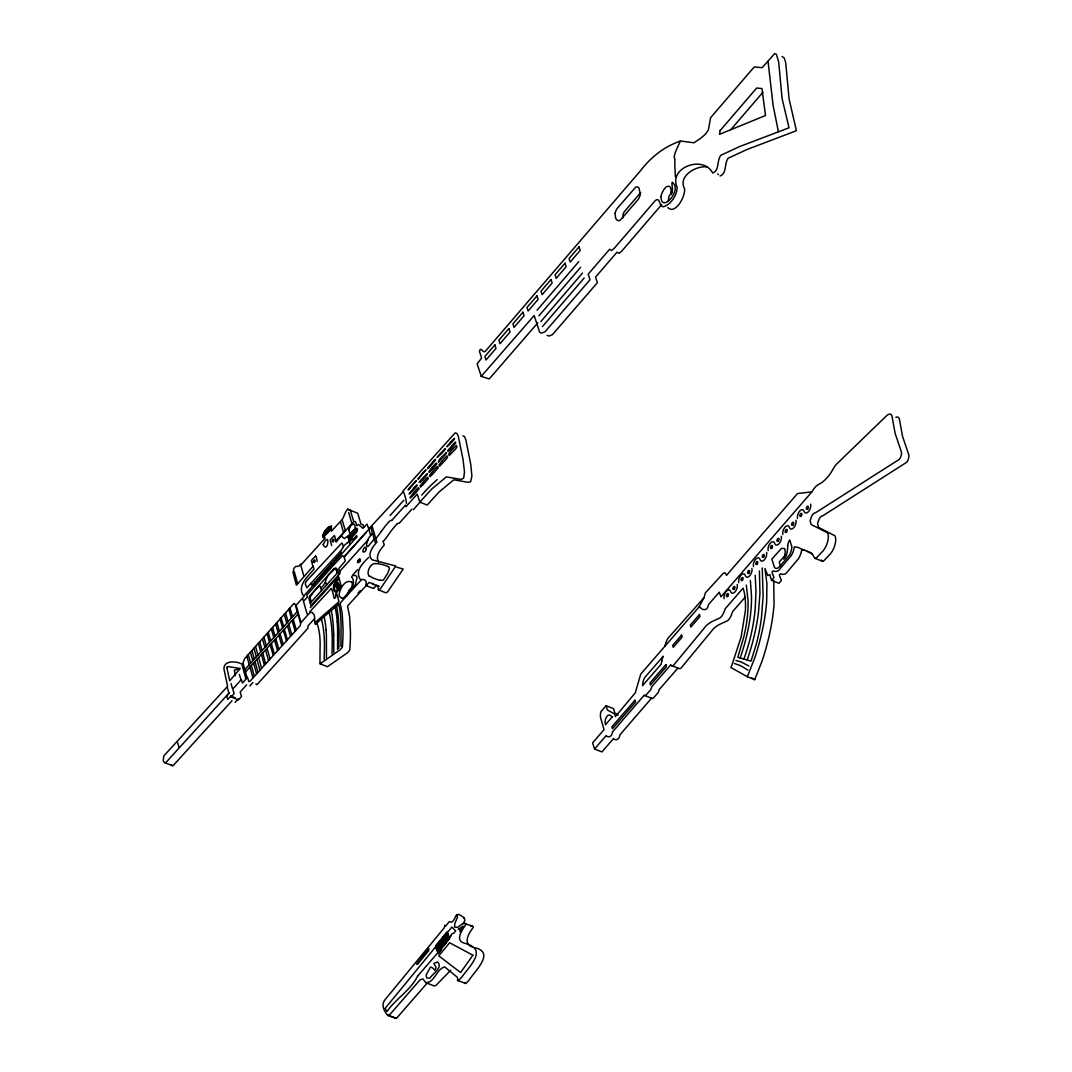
<?xml version="1.0" encoding="UTF-8"?>
<svg xmlns="http://www.w3.org/2000/svg" width="1072" height="1072" viewBox="0 0 1072 1072"><rect width="100%" height="100%" fill="white"/><g stroke="black" fill="none" stroke-linecap="round" stroke-linejoin="round"><path stroke-width="1.5" d="M337.6 649.498L337.6 630.055A169.041 90.705 -68.4 0 0 337.506 626.638L337.251 621.974M333.821 652.567L333.714 634.731M326.451 657.913L326.411 636.326A145.859 78.269 -68.4 0 0 326.277 633.056L326.062 629.84M340.963 646.47L341.07 625.619A157.383 84.447 -68.4 0 0 340.976 622.229L340.762 618.236A86.001 46.15 -68.4 0 0 338.698 604.072M331.998 653.88L332.24 643.026A149.142 80.025 -68.4 0 0 332.213 637.317L331.985 631.756A122.677 65.834 -68.4 0 0 329.171 612.3M338.739 648.372L339.02 637.438A167.299 89.767 -68.4 0 0 339.033 630.282L338.564 620.715A136.693 73.352 -68.4 0 0 336.541 605.961M668.312 201.054L668.995 196.136L671.755 192.92M324.133 659.494L324.454 648.855A136.787 73.405 -68.4 0 0 324.481 644.567L324.387 640.6A111.957 60.086 -68.4 0 0 321.426 618.986M366.249 549.132L365.539 550.914A3.966 2.131 -68.4 0 1 363.596 552.053L363.18 551.919A1.434 0.777 -68.4 0 1 362.966 551.37L362.952 551.129A3.149 1.688 -68.4 0 1 364.507 547.564A1.407 0.75 -68.4 0 1 364.869 547.323L365.311 547.35A3.658 1.97 -68.4 0 1 366.235 548.998M338.122 585.781L337.224 586.719A3.055 1.648 -68.4 0 1 336.715 585.567L337.734 584.441A3.283 1.755 -68.4 0 1 338.122 585.66L338.122 585.66M336.407 585.178L336.407 585.848A4.409 2.372 -68.4 0 0 336.581 586.518A7.276 3.913 -68.4 0 0 336.849 587.108L336.983 587.362A1.38 0.737 -68.4 0 0 337.854 587.215A3.069 1.648 -68.4 0 0 338.35 586.706L338.551 585.794A4.891 2.626 -68.4 0 0 338.296 584.24L338.055 583.784A1.501 0.804 -68.4 0 0 337.157 583.744A1.501 0.804 -68.4 0 0 336.38 585.084M323.824 533.521L324.669 535.719M680.934 141.062L693.865 142.777L700.324 138.543A114.382 61.385 -68.4 0 0 705.416 134.214L708.351 129.993L710.589 117.732L754.206 66.96L762.192 67.67L774.681 53.6L776.369 54.257L778.661 61.868L782.091 98.53L789.019 127.782L739.439 146.636L720.826 155.279A3.323 1.782 -68.4 0 0 720.022 156.512C717.074 161.617 719.165 170.716 712.706 173.074C703.125 154.462 668.164 167.822 677.169 187.278C676.995 195.292 671.018 204.31 663.555 206.762C658.865 206.95 660.245 196.444 655.327 200.518L614.618 247.913L611.563 250.486L609.593 249.294L588.18 274.191L590.015 279.779L544.978 331.811L541.481 333.124L539.712 332.36L534.178 315.53L481.288 376.312L477.12 363.864L481.623 358.061L479.398 351.187C481.315 345.693 482.695 354.35 485.616 350.973L640.882 170.274C650.704 157.463 663.796 146.931 679.125 141.544C683.641 137.31 671.327 156.19 674.891 158.844A109.893 58.973 -68.4 0 0 674.811 165.343L675.44 176.934M346.685 596.233L348.99 590.35L351.924 587.108M745.228 597.104L732.591 611.656L731.345 615.047A12.073 6.486 -68.4 0 1 729.724 618.236A6.901 3.698 -68.4 0 1 727.272 620.862L720.196 624.118A32.428 17.407 -68.4 0 0 713.563 628.688L681.176 667.923A3.296 1.769 -68.4 0 1 680.492 668.405A5.521 2.961 -68.4 0 1 678.951 668.58L677.933 668.057L658.985 689.872A2.854 1.528 -68.4 0 1 658.744 691.092A6.244 3.35 -68.4 0 1 658.007 692.793L654.081 697.256A4.543 2.439 -68.4 0 1 653.411 697.952A2.988 1.608 -68.4 0 1 652.111 698.421A4.516 2.425 -68.4 0 1 651.575 698.153L619.857 734.91A5.829 3.122 -68.4 0 1 619.308 737.054A2.894 1.554 -68.4 0 1 617.82 739.09A7.491 4.02 -68.4 0 1 615.422 739.667A11.363 6.097 -68.4 0 1 613.546 738.541L601.915 751.928L594.531 749.006L592.575 742.869L604.045 729.643L600.588 717.61A10.05 5.4 -68.4 0 1 600.387 715.145A12.06 6.472 -68.4 0 1 600.843 711.768L606.122 705.698L607.395 710.012L613.519 713.349A8.563 4.596 -68.4 0 1 614.537 714.247A8.254 4.435 -68.4 0 1 615.355 716.632L635.24 692.887L640.775 674.047L699.212 606.765L703.942 597.747L705.322 592.95L721.563 575.182A10.599 5.682 -68.4 0 1 723.52 573.239A3.43 1.836 -68.4 0 1 724.779 572.796A1.983 1.059 -68.4 0 1 725.141 572.997A13.856 7.437 -68.4 0 1 726.454 575.383L797.555 493.509L811.852 491.901L814.238 488.323A12.395 6.646 -68.4 0 1 817.4 485.214L819.517 483.954A28.917 15.517 -68.4 0 0 825.092 479.774A35.336 18.961 -68.4 0 0 829.862 474.293A17.433 9.353 -68.4 0 0 831.778 471.345L833.252 468.719A15.571 8.362 -68.4 0 1 836.495 464.189L887.107 415.212A9.956 5.347 -68.4 0 1 889.827 414.1A5.481 2.935 -68.4 0 1 891.556 415.159A10.345 5.548 -68.4 0 1 892.051 416.566L895.16 433.477L901.177 451.232A8.991 4.824 -68.4 0 1 901.498 453.282A4.971 2.667 -68.4 0 1 900.909 456.391A8.63 4.636 -68.4 0 1 899.408 459.285L815.886 512.537A11.698 6.271 -68.4 0 0 813.742 513.568A4.797 2.573 -68.4 0 0 811.531 516.557L810.137 520.724L811.156 524.516L827.517 532.838A11.336 6.084 -68.4 0 1 828.16 539.229A13.909 7.464 -68.4 0 1 822.867 551.129L816.181 558.11A2.747 1.474 -68.4 0 1 814.666 558.03L813.139 555.363A17.849 9.581 -68.4 0 0 810.62 552.871L797.313 547.149L794.339 546.881A14.07 7.544 -68.4 0 1 793.28 551.142A15.812 8.482 -68.4 0 1 791.19 555.711L778.486 570.626A6.378 3.417 -68.4 0 1 777.629 571.054A15.799 8.482 -68.4 0 1 774.989 571.376L772.992 570.907L771.974 572.207L773.984 577.54L771.599 580.367L778.982 583.289L781.381 580.461L779.357 575.141L780.376 573.828L782.372 574.311A15.799 8.482 -68.4 0 0 785.012 573.976A6.378 3.417 -68.4 0 0 785.883 573.547L798.586 558.633A15.812 8.482 -68.4 0 0 800.663 554.063A14.07 7.544 -68.4 0 0 801.735 549.815L804.697 550.07M323.449 534.459L324.025 536.469M357.7 561.152L357.552 562.72L358.705 562.492A9.085 4.878 -68.4 0 0 359.964 561.366M773.729 580.287L774.051 604.407A133.384 71.569 -68.4 0 1 770.353 630.336A155.614 83.509 -68.4 0 1 762.192 660.714L754.715 679.661L747.331 676.727L754.809 657.793A155.614 83.509 -68.4 0 0 762.956 627.401A133.384 71.569 -68.4 0 0 766.668 601.486L766.922 583.57L764.939 568.495L767.833 575.61L769.723 574.512L771.599 580.367M463.332 923.876L464.859 920.245L464.364 917.98C453.603 909.512 457.396 918.275 451.687 922.161L449.302 921.665L445.443 926.329L444.813 925.27L444.331 927.709L384.848 999.935C380.855 1005.013 384.124 1010.95 387.541 1015.331L396.466 1018.36L427.473 982.756M311.496 594.705L313.466 592.146A65.044 34.907 -68.4 0 1 317.955 587.362L318.357 586.947M325.432 530.868L326.196 529.769A5.749 3.082 -68.4 0 1 328.019 527.906L329.787 527.062A10.224 5.481 -68.4 0 1 330.672 526.727L330.819 527.156A17.433 9.353 -68.4 0 1 331.034 527.813L331.208 528.509A33.366 17.902 -68.4 0 1 327.442 533.132L323.382 536.898A20.14 10.8 -68.4 0 1 323.114 535.799L323.047 535.209A5.548 2.975 -68.4 0 1 324.883 531.565L325.432 530.868L326.317 533.896M381.23 531.591L382.222 530.171A53.56 28.743 -68.4 0 1 386.201 524.958L389.216 521.501A5.038 2.707 -68.4 0 1 391.682 520.483M310.29 603.013A8.442 4.529 -68.4 0 0 310.612 604.327L311.027 605.533L340.172 573.279A5.186 2.787 -68.4 0 0 340.079 572.796L338.739 568.535L343.991 562.505A88.105 47.275 -68.4 0 0 345.197 561.071A7.692 4.127 -68.4 0 0 345.09 560.2L344.139 556.85A11.149 5.976 -68.4 0 1 343.697 556.582L342.464 555.604L332.802 566.029L306.847 595.067L307.383 596.97A6.352 3.417 -68.4 0 1 306.833 597.734L304.18 600.534M339.65 571.456L368.312 539.631M358.195 560.375L358.624 561.219L358.999 559.463A1.554 0.831 -68.4 0 1 359.857 559.169M432.23 472.149L434.897 468.987A27.162 14.579 -68.4 0 1 435.969 467.781L437.523 466.467L437.925 467.968M431.627 472.886L429.617 475.244A2.492 1.34 -68.4 0 0 429.711 475.821L430.006 476.665L431.788 475.03A70.216 37.681 -68.4 0 0 437.925 467.941M311.242 583.516L311.228 583.436A1.353 0.724 -68.4 0 1 311.496 583.717L311.872 585.406L341.07 552.911A5.387 2.894 -68.4 0 0 340.842 551.879L340.507 551.048M422.408 473.435L419.045 477.496A43.55 23.37 -68.4 0 1 418.08 478.621L418.241 479.157M661.705 204.631L622.001 250.835L618.946 253.407L616.976 252.228L595.563 277.125L597.399 282.7L552.361 334.732L548.864 336.045L547.109 335.295M640.694 192.558L624.721 211.211A7.196 3.859 -68.4 0 0 623.234 213.784L622.51 218.299M537.836 322.793L489.261 378.912L481.073 376.326M447.828 450.508L453.362 444.036A19.39 10.412 -68.4 0 1 454.85 442.495L455.453 442.026L455.761 443.071A61.372 32.937 -68.4 0 0 453.804 445.322L450.629 449.168A27.135 14.566 -68.4 0 1 449.985 449.905L448.552 451.272A3.229 1.729 -68.4 0 1 448.109 451.526L447.868 450.789M537.045 310.237L578.786 261.648M538.894 315.878L580.649 267.29M540.784 321.613L582.525 273.025M542.419 326.598L584.173 278.01M730.782 129.685L763.009 92.192M811.852 491.901L720.933 596.796L719.272 592.159L708.498 604.568A7.571 4.06 -68.4 0 1 707.627 607.342A2.948 1.581 -68.4 0 1 705.805 609.365A12.918 6.928 -68.4 0 1 704.277 609.593A16.268 8.723 -68.4 0 1 701.892 608.95L699.212 606.765M339.275 578.88L341.043 585.714L339.73 587.349A26.117 14.016 -68.4 0 1 338.578 588.729L335.844 590.819L334.585 589.654A9.956 5.347 -68.4 0 1 333.968 587.644L333.955 587.389M594.531 749.006L606.162 735.606A11.363 6.097 -68.4 0 0 608.025 736.745A7.491 4.02 -68.4 0 0 610.437 736.169A2.894 1.554 -68.4 0 0 611.924 734.119A5.829 3.122 -68.4 0 0 612.474 731.988L644.192 695.232A4.516 2.425 -68.4 0 0 644.714 695.487A2.988 1.608 -68.4 0 0 646.027 695.018A4.543 2.439 -68.4 0 0 646.684 694.321L650.624 689.872A6.244 3.35 -68.4 0 0 651.347 688.157A2.854 1.528 -68.4 0 0 651.602 686.938L670.536 665.122L677.933 668.057M320.675 587.992C326.411 584.562 324.99 576.977 330.498 573.091A65.07 34.92 -68.4 0 1 331.596 571.979L333.928 569.674M309.634 611.911L331.101 588.689M413.377 509.656L420.532 501.575M703.942 597.747L667.896 638.349A13.092 7.022 -68.4 0 0 666.127 641.981A14.874 7.973 -68.4 0 0 664.908 646.269M396.613 524.422L393.598 527.893A53.56 28.743 -68.4 0 0 389.605 533.092L388.613 534.513A43.898 23.557 -68.4 0 1 383.186 541.454M421.698 495.117L424.981 491.472A133.276 71.516 -68.4 0 1 427.152 489.167L428.612 487.653A126.59 67.925 -68.4 0 1 437.202 479.626M463.56 918.181L464.364 917.98M370.724 527.303L369.25 528.724A1.983 1.059 -68.4 0 0 368.848 529.34L344.139 556.85L365.994 532.516M372.453 533.253L368.607 538.171A12.194 6.553 -68.4 0 0 368.245 539.122C367.361 540.623 364.882 548.77 368.232 546.184A19.175 10.291 -68.4 0 0 368.982 545.353L372.976 540.583A68.3 36.649 -68.4 0 1 374.235 539.149L370.832 527.545M390.101 515.498L403.822 500.249M310.29 607.623L338.31 576.495L337.961 575.731M235.291 697.778L230.855 696.023L227.76 699.48L226.822 696.197L229.14 692.874L165.678 762.768L163.882 762.018A8.402 4.502 -68.4 0 1 163.252 760.37L163.815 755.907L227.612 686.321L223.968 669.209C223.311 659.736 237.327 660.995 242.379 664.452L244.724 658.597L293.902 603.536A1.742 0.938 -68.4 0 1 294.358 603.375L295.832 605.559L303.939 596.528C295.979 585.808 308.414 576.294 314.002 569.044L313.171 566.177L296.408 585.218L293.018 572.502L293.889 568.401L295.443 566.592L298.847 566.096L300.843 564.006L301.192 564.649L324.99 538.318L324.481 536.536L323.235 537.916L322.618 535.759L324.896 530.988L328.193 527.25L331.436 525.816L331.422 531.256L340.494 521.367C344.326 518.379 344.139 512.537 347.703 509.187L357.7 513.26L361.076 524.302L363.006 524.677L363.797 527.384M246.627 684.82L240.155 692.016L241.548 696.465L238.426 699.922L231.043 696.988L234.152 693.53L232.771 689.082L241.388 679.501L242.419 683.038L247.498 677.383L248.811 681.604L250.044 681.216L300.267 625.606L300.683 622.926L309.111 613.546A5.052 2.707 -68.4 0 1 313.104 613.814C316.428 614.216 312.689 628.621 317.044 623.167A73.914 39.664 -68.4 0 1 320.046 648.52L319.952 663.689L327.456 666.717L347.529 652.727L349.66 650.289A1.608 0.858 -68.4 0 0 349.847 649.592L350.383 638.885A207.995 111.609 -68.4 0 0 350.437 631.984L349.619 616.561L347.556 606.042L366.999 584.696M249.803 685.959L252.858 682.569M235.143 702.401L238.252 698.957M314.391 618.825L308.066 625.847L307.744 628.447L257.776 683.802L256.516 684.74L255.953 683.963M303.818 595.885L357.083 536.804A5.976 3.203 -68.4 0 0 356.561 535.611L352.768 539.899L352.005 538.117A30.378 16.294 -68.4 0 1 347.556 542.593M244.831 669.638L297.225 611.576M337.948 572.327L310.304 603.013A14.15 7.598 -68.4 0 0 310.089 602.317L309.446 600.575A14.459 7.759 -68.4 0 1 309.285 600.039L309.058 598.484A3.645 1.956 -68.4 0 1 309.272 596.93L309.674 596.206A10.465 5.615 -68.4 0 1 310.009 595.71L333.767 568.803L335.844 567.905L337.318 569.621A15.611 8.375 -68.4 0 1 337.894 571.992L337.948 572.354A14.177 7.611 -68.4 0 1 338.162 572.971L338.698 574.914M391.695 520.443L405.511 505.1L405.98 506.721L417.236 494.045L419.768 502.138L427.152 505.059L439.064 492.008L453.778 479.8L468.196 482.333L470.635 481.743L471.894 476.169L470.822 464.712L465.851 439.828L464.444 436.492L462.876 435.808M411.836 509.213L399.092 523.364A5.038 2.707 -68.4 0 0 396.586 524.302M418.227 479.13L425.879 469.978M245.501 671.997L297.962 614.135M368.688 557.453C362.952 563.028 354.631 570.853 360.272 579.403M358.048 593.124L360.286 590.645M785.736 554.84L779.223 562.036L780.563 566.244M345.814 530.345L353.291 522.118M348.159 537.018C349.66 532.422 360.406 522.935 356.668 532.208A25.715 13.802 -68.4 0 1 355.569 533.454L349.083 540.248A3.471 1.863 -68.4 0 1 348.655 539.484L348.172 537.099M349.311 542.378L352.447 538.935M419.768 502.138L431.681 489.087L446.394 476.879L460.813 479.398L463.613 478.353L464.498 472.002L463.05 459.513L458.28 436.237L457.047 433.57L455.493 432.874A2.707 1.461 -68.4 0 0 454.823 433.262L403.152 490.762L403.394 491.566L368.755 528.952L367.039 524.074L362.993 528.375L358.383 524.409L356.802 525.803L355.623 521.742L353.68 521.381L350.303 510.326L347.703 509.187M352.755 575.007L357.552 569.741M232.008 700.74L173.074 765.703L164.86 762.889M339.047 578.974L336.273 582.002A36.944 19.819 -68.4 0 0 335.362 583.074M348.346 535.625L344.407 538.559L341.486 536.201M315.637 556.113L313.091 558.525A6.66 3.564 -68.4 0 0 311.349 560.803L312.863 566.096M359.978 561.38L360.313 560.736A3.658 1.97 -68.4 0 0 360.058 559.45L359.83 559.209M338.873 578.357L337.358 579.858A27.644 14.834 -68.4 0 0 336.327 580.93L333.7 584.749L333.365 588.206A12.596 6.754 -68.4 0 0 333.834 590.498L335.107 591.851L336.93 590.9A50.853 27.282 -68.4 0 0 338.015 589.774L341.043 585.714M450.481 442.294L454.394 438.341A1.608 0.871 -68.4 0 1 454.528 438.783A41.326 22.177 -68.4 0 1 453.134 440.498L451.727 442.146A85.385 45.815 -68.4 0 1 449.329 444.733L446.783 446.796A27.966 15.008 -68.4 0 1 450.495 442.334M339.931 589.144L338.484 590.431A17.299 9.286 -68.4 0 0 337.72 591.141L336.97 591.945A2.948 1.581 -68.4 0 0 335.576 595.483M373.713 588.233L376.567 585.352L379.314 586.384M315.369 622.256L339.007 601.687L336.514 592.923M316.629 623.127L338.645 604.139M343.951 545.715L347.556 542.646M373.485 588.461L365.874 585.593L366.209 582.418A4.891 2.626 -68.4 0 0 365.981 581.212L364.52 579.697L361.773 579.403L340.172 603.107L342.223 613.626L343.04 629.05A207.995 111.609 -68.4 0 1 343 635.951L342.464 646.671A1.608 0.858 -68.4 0 1 342.276 647.354L340.146 649.793L320.126 663.782M333.379 541.588L333.901 540.69A2.198 1.179 -68.4 0 0 333.486 539.243L332.977 539.337A1.943 1.045 -68.4 0 0 332.253 540.462L332.159 541.414A2.278 1.219 -68.4 0 0 333.312 541.588L333.312 541.628M365.941 585.62L366.048 585.567A1.876 1.005 -68.4 0 0 366.329 585.299L369.183 582.418L377.88 585.942L378.376 589.828L385.84 592.803L386.979 592.36A6.539 3.511 -68.4 0 0 387.796 591.664L403.193 569.058L396.694 567.155M450.669 970.307L435.688 985.65L433.959 985.878L425.825 982.662L422.904 978.924L420.077 979.821L389.082 1015.439L387.984 1014.795M328.689 527.625L329.385 529.997A3.685 1.983 -68.4 0 0 329.452 530.412M720.089 176.009C726.548 173.651 724.471 164.539 727.406 159.447A3.323 1.782 -68.4 0 1 728.21 158.214L746.836 149.571L796.402 130.704L789.072 98.892L785.722 62.645L784.208 57.901L782.064 56.521M330.069 526.995L330.712 529.059M329.399 527.303L330.069 529.742M470.675 926.141L472.511 926.114L473.395 927.267C468.799 933.163 462.421 943.574 472.457 947.099M341.968 598.23L339.301 596.38A5.293 2.841 -68.4 0 1 339.114 594.719C339.65 588.89 345.372 578.465 351.83 582.243M376.071 563.617C370.698 562.452 366.021 572.033 368.996 576.012M472.511 926.114L463.292 923.206L457.65 927.347L454.461 927.106L454.903 923.314L457.476 917.324L456.967 915.046M707.413 166.937C696.452 165.209 677.772 175.982 684.472 188.511C686.013 195.68 675.213 215.351 667.856 207.553M380.104 580.247L382.999 580.287A6.204 3.323 -68.4 0 0 383.776 579.429L385.947 576.053A23.316 12.502 -68.4 0 0 387.836 572.93L389.458 568.482L388.479 566.485M237.93 669.263L234.353 670.174L235.317 675.668M425.825 982.662C434.669 982.877 436.291 969.115 444.679 966.89L457.664 977.597L457.543 980.451L458.427 980.612L461.603 977.302C471.104 964.452 487.68 948.948 464.658 943.293C454.139 940.399 462.541 929.585 465.998 924.332L465.127 923.193M457.543 980.451L465.824 983.547L469 980.237C473.663 972.25 495.813 952.526 475.057 947.795M735.968 660.54L740.94 661.839L748.886 666.007M378.443 589.868L379.595 589.426A6.539 3.511 -68.4 0 0 380.413 588.742L395.796 565.989L371.971 559.758C366.758 554.599 372.976 546.291 376.848 542.151L375.776 538.466M734.521 663.528L740.417 665.605L747.921 670.08M815.068 558.351L822.452 561.286M644.527 695.433L651.923 698.354M606.122 705.698L613.506 708.632L614.792 712.947L618.115 715.118M388.747 1015.479L396.144 1018.4M172.257 765.81L171.279 764.939M812.549 553.956L807.296 551.236M670.536 665.122L671.568 665.658A5.521 2.961 -68.4 0 0 673.095 665.471A3.296 1.769 -68.4 0 0 673.779 664.988L706.18 625.767A32.428 17.407 -68.4 0 1 712.813 621.197L719.888 617.928A6.901 3.698 -68.4 0 0 722.327 615.301A12.073 6.486 -68.4 0 0 723.962 612.125L725.208 608.735L743.11 588.113A58.504 31.396 -68.4 0 1 745.027 597.238A71.382 38.311 -68.4 0 1 745.402 610.598L741.181 636.781L731.962 665.015A12.194 6.539 -68.4 0 1 730.823 667.467L747.331 676.727M751.901 677.893L754.715 679.661M717.677 173.878L718.481 174.602M378.617 562.184C374.986 556.314 380.346 549.346 384.232 545.072L383.173 541.4M372.801 583.235L373.364 584.133A4.891 2.626 -68.4 0 1 373.565 584.91M349.191 542.003L349.767 544.04M821.474 560.013L822.05 560.951A2.747 1.474 -68.4 0 0 823.564 561.045L830.251 554.05A13.909 7.464 -68.4 0 0 835.53 542.164A11.336 6.084 -68.4 0 0 834.9 535.759L818.552 527.437L817.534 523.645L818.928 519.478A4.797 2.573 -68.4 0 1 821.139 516.503A11.698 6.271 -68.4 0 1 823.269 515.471L906.791 462.22A8.63 4.636 -68.4 0 0 908.292 459.325A4.971 2.667 -68.4 0 0 908.882 456.203A8.991 4.824 -68.4 0 0 908.56 454.153L902.557 436.411L899.448 419.487A10.345 5.548 -68.4 0 0 898.939 418.093A5.481 2.935 -68.4 0 0 897.224 417.035A9.956 5.347 -68.4 0 0 895.884 417.356M446.341 452.665L440.579 458.119A26.773 14.365 -68.4 0 0 439.681 459.111L438.368 462.287L446.448 453.362A1.434 0.777 -68.4 0 0 446.341 452.679M448.806 939.407L446.287 932.653L448.27 940.05M448.15 940.198L445.644 933.444L447.614 940.841M447.506 940.988L444.987 934.235L446.97 941.631L444.371 934.985L444.009 936.07L446.341 942.382M446.233 942.543L443.714 935.789L445.684 943.186M445.59 943.32L443.084 936.553L445.054 943.963M444.947 944.11L442.428 937.343L444.411 944.754M444.304 944.901L441.785 938.147L443.754 945.544M443.674 945.651L441.168 938.898L443.138 946.295M443.017 946.455L440.512 939.702L442.481 947.099M442.388 947.233L439.882 940.466L441.852 947.862M441.744 948.023L439.225 941.256L441.195 948.653M441.088 948.814L438.582 942.047L440.552 949.444M440.471 949.564L437.952 942.797L439.935 950.207M439.815 950.368L437.296 943.601L439.279 950.998L449.436 938.643L446.93 931.876L448.9 939.273M438.528 951.923L436.023 945.169L435.661 946.254L437.992 952.566L439.185 951.132L436.666 944.378L438.636 951.775M464.605 982.475L464.926 983.372M307.195 614.042L307.048 613.64A121.752 65.338 -68.4 0 1 306.311 611.362L302.867 599.02M375.522 537.702L372.172 526.339M177.376 741.958L178.957 747.184M374.235 539.149L375.254 542.566M283.33 630.256L286.452 640.587M342.182 520.067L345.238 530.318M324.427 532.449L325.218 535.075M370.604 535.303L368.848 529.354M328.126 527.88L329.037 530.921M352.849 533.119L353.278 534.593M311.282 601.915L310.451 598.993A26.572 14.258 -68.4 0 1 310.223 597.975M280.006 619.013L282.593 627.803M348.668 512.496L351.844 523.391M327.362 528.737L328.26 531.766M331.704 545.541L330.498 541.481A32.843 17.621 -68.4 0 1 330.163 540.06A11.805 6.338 -68.4 0 1 330.645 539.417L334.303 535.558A10.023 5.373 -68.4 0 1 334.946 537.018L335.844 540.918M326.545 585.004L325.781 582.203M300.817 565.467L303.872 576.053M288.797 609.177L291.37 618.075M292.093 620.594L295.095 630.993M275.598 623.958L278.13 632.748M278.841 635.214L281.856 645.692M272.543 627.375L275.062 636.138M275.772 638.59L278.787 649.083M271.283 628.782L273.802 637.532M274.512 639.984L277.527 650.476M266.982 633.606L269.487 642.316M270.184 644.754L273.213 655.26M239.364 674.328L240.758 679.152M227.277 687.34L228.765 692.485M339.154 555.028L339.516 556.288M337.358 557.025L337.72 558.271M335.71 558.86L336.072 560.12M333.834 560.937L334.196 562.184M324.883 531.551L325.741 534.539M332.186 562.773L332.534 564.019M330.806 564.314L331.154 565.56M328.997 566.311L329.359 567.557M327.282 568.227L327.63 569.473M325.272 570.451L325.633 571.698M323.824 572.059L324.173 573.306M321.881 574.217L322.243 575.45M320.783 575.45L321.131 576.682M318.438 578.049L318.786 579.282M316.843 579.818L317.191 581.051M314.98 581.895L315.329 583.114M313.52 583.503L313.882 584.722M295.644 606.028L300.428 622.725M250.392 652.165L252.858 660.741M253.541 663.112L256.583 673.698M355.917 529.729L356.333 531.203M355.582 530.091L356.011 531.578M355.154 530.573L355.582 532.047M354.792 530.975L355.207 532.449M354.363 531.444L354.778 532.931M354.028 531.806L354.457 533.293M353.626 532.248L354.055 533.735M353.264 532.65L353.693 534.137M352.527 533.481L352.956 534.968M352.112 533.936L352.541 535.424M351.696 534.392L352.125 535.879M351.335 534.794L351.75 536.281M350.946 535.209L351.375 536.71M350.571 535.638L351 537.126M350.222 536.013L350.651 537.514M349.82 536.456L350.249 537.943M326.129 530.131L326.987 533.173M285.527 612.836L288.06 621.747M288.77 624.252L291.758 634.718M284.214 614.31L286.747 623.194M287.457 625.7L290.445 636.165M281.105 617.78L283.624 626.651M284.335 629.143L287.323 639.622M276.898 622.484L279.417 631.314M280.127 633.793L283.115 644.285M263.859 637.09L266.352 645.8M267.035 648.225L270.037 658.784M243.156 663.809L247.042 677.397M231.016 683.507L232.423 688.425M289.989 607.824L292.549 616.856M293.259 619.321L296.207 629.76M296.261 605.72L300.803 621.854M253.93 648.212L256.369 656.855M256.932 659.374L259.92 670M246.855 656.144L249.267 664.72M249.937 667.092L252.938 677.732M340.641 522.319L343.455 532.369M337.077 573.332L336.688 571.55A15.464 8.295 -68.4 0 0 336.447 570.639L336.112 569.835A3.35 1.796 -68.4 0 0 333.915 569.46M248.262 654.55L250.674 663.153M251.344 665.538L254.332 676.191M294.251 571.617L297.601 583.677M268.228 632.199L270.68 641.002M271.363 643.468L274.311 654.054M262.452 638.671L264.878 647.421M265.561 649.86L268.509 660.473M255.525 646.429L257.937 655.113M258.607 657.538L261.568 668.178M251.92 650.463L254.319 659.119M254.989 661.518L257.95 672.171M326.705 529.488L327.536 532.543M258.352 643.254L260.764 651.99M261.421 654.429L264.355 665.082M317.165 561.473L316.535 558.137A7.718 4.141 -68.4 0 0 315.677 556.046M242.232 665.551L245.702 678.281M259.719 641.726L262.077 650.516M262.734 652.982L265.615 663.689M321.439 590.538L321.091 588.836A15.182 8.147 -68.4 0 0 320.85 587.938L320.528 587.121A3.363 1.809 -68.4 0 0 318.33 586.719M778.393 131.642L773.046 105.029L768.034 61.198M230.855 696.023L231.043 696.988M445.228 448.994L445.121 448.632A46.86 25.138 -68.4 0 1 444.089 449.717L440.458 453.402A26.264 14.097 -68.4 0 0 437.028 457.556L441.825 453.309A26.251 14.083 -68.4 0 0 445.282 449.181M746.313 585.071L748.001 599.998A90.075 48.334 -68.4 0 1 747.385 616.561A97.23 52.18 -68.4 0 1 743.941 636.339L737.817 657.324L751.003 661.116L756.296 644.205A127.742 68.541 -68.4 0 0 761.576 616.534L763.117 595.831L762.246 567.946M339.1 585.258L339.087 585.138A22.592 12.127 -68.4 0 0 338.551 583.222A1.662 0.884 -68.4 0 0 337.546 582.887L337.104 583.342A5.601 3.002 -68.4 0 0 336.099 584.763L335.898 585.205A8.643 4.636 -68.4 0 0 336.139 587.295L336.313 587.737A2.265 1.219 -68.4 0 0 337.975 587.711M750.373 580.461L751.485 595.898A108.084 57.995 -68.4 0 1 747.506 632.225A130.248 69.894 -68.4 0 1 740.216 657.873M759.391 570.947L759.954 593.111L758.467 612.367A136.184 73.07 -68.4 0 1 747.211 659.816M755.224 575.342L755.961 591.637L755.197 608.869A122.717 65.848 -68.4 0 1 751.298 633.646A114.61 61.506 -68.4 0 1 743.941 658.838M335.804 595.322L335.804 595.375A9.045 4.851 -68.4 0 1 335.737 596.541A6.432 3.457 -68.4 0 1 335.616 597.372L334.236 598.484L333.07 593.741A22.244 11.939 -68.4 0 0 331.154 588.649M434.575 970.013A1.916 1.032 -68.4 0 0 435.875 966.998L433.812 963.42L437.644 961.959C443.326 967.48 432.351 974.059 429.832 978.187L426.656 977.945L426.147 975.038L430.462 967.038A22.874 12.274 -68.4 0 1 434.589 969.946M381.203 531.551A43.898 23.557 -68.4 0 1 375.79 538.519M341.955 598.283A2.425 1.3 -68.4 0 1 342.879 598.752L355.14 585.245L356.936 578.277A4.864 2.613 -68.4 0 0 356.587 576.455C355.435 573.895 349.043 576.2 352.634 578.465A10.171 5.454 -68.4 0 1 353.09 584.977L351.938 587.925L352.165 585.433A4.918 2.64 -68.4 0 0 351.857 582.217M403.394 491.659A56.508 30.324 -68.4 0 1 406.476 503.358M324.079 616.681A86.577 46.458 -68.4 0 1 326.035 629.867M331.261 610.491A104.172 55.905 -68.4 0 1 332.32 616.507L333.111 623.462A181.101 97.177 -68.4 0 1 333.7 634.745M334.987 607.275A83.616 44.877 -68.4 0 1 337.198 622.015M309.969 598.002A4.06 2.171 -68.4 0 1 311.55 594.893M339.275 578.88A25.219 13.534 -68.4 0 0 338.819 577.446L338.564 576.91A6.767 3.631 -68.4 0 0 338.31 576.495M337.948 587.63A3.899 2.09 -68.4 0 0 338.524 586.974A1.822 0.978 -68.4 0 0 339.181 585.218M333.915 587.429A3.832 2.064 -68.4 0 1 335.322 582.967M349.901 538.439A50.076 26.867 -68.4 0 0 355.408 532.288L356.681 530.828A3.98 2.144 -68.4 0 0 356.601 530.426L356.252 529.367A55.181 29.614 -68.4 0 0 353.385 532.127L349.914 536.201A11.336 6.084 -68.4 0 0 349.445 536.871L349.646 537.635A13.025 6.995 -68.4 0 0 349.887 538.358M453 448.833A66.879 35.885 -68.4 0 1 456.444 445.443L456.927 447.104L455.6 448.967A24.643 13.226 -68.4 0 1 454.555 450.119L449.235 455.546A3.122 1.675 -68.4 0 1 449.021 455.024L448.793 453.938A34.331 18.425 -68.4 0 1 453 448.86M422.422 473.462A24.08 12.918 -68.4 0 1 425.865 469.925M376.098 563.51A137.98 74.035 -68.4 0 1 388.412 566.659M380.078 580.354A138.904 74.544 -68.4 0 1 369.076 575.838M357.7 561.152A2.734 1.474 -68.4 0 1 358.195 560.375M768.195 550.579A5.534 2.975 -68.4 0 1 770.379 543.129A5.534 2.975 -68.4 0 1 774.721 543.437A5.534 2.975 -68.4 0 0 779.049 543.745A5.534 2.975 -68.4 0 0 781.247 536.308M738.809 582.672A5.534 2.975 -68.4 0 1 741.007 575.222A5.534 2.975 -68.4 0 1 745.335 575.53A5.534 2.975 -68.4 0 0 749.676 575.838A5.534 2.975 -68.4 0 0 751.874 568.401M797.568 518.486A5.534 2.975 -68.4 0 1 799.752 511.036A5.534 2.975 -68.4 0 1 804.094 511.344A5.534 2.975 -68.4 0 0 808.422 511.652A5.534 2.975 -68.4 0 0 810.62 504.215M753.495 566.619A5.534 2.975 -68.4 0 1 755.693 559.182A5.534 2.975 -68.4 0 1 760.035 559.49A5.534 2.975 -68.4 0 0 764.363 559.798A5.534 2.975 -68.4 0 0 766.56 552.361M782.882 534.526A5.534 2.975 -68.4 0 1 785.066 527.089A5.534 2.975 -68.4 0 1 789.407 527.397A5.534 2.975 -68.4 0 0 793.736 527.705A5.534 2.975 -68.4 0 0 795.933 520.268M724.123 598.712A5.534 2.975 -68.4 0 1 726.32 591.275A5.534 2.975 -68.4 0 1 730.648 591.583A5.534 2.975 -68.4 0 0 734.99 591.891A5.534 2.975 -68.4 0 0 737.188 584.454M615.06 213.261L615.489 217.308A15.866 8.522 -68.4 0 0 616.521 219.693L618.477 220.805L620.474 220.001L638.59 198.923L639.877 196.015A5.829 3.122 -68.4 0 0 640.265 193.871L638.832 187.573L636.848 186.863A6.834 3.672 -68.4 0 0 635.602 187.265L617.325 208.29A7.196 3.859 -68.4 0 0 615.851 210.862L615.06 213.261M787.719 545.755L787.719 546.68A27.416 14.713 -68.4 0 1 786.969 553.045A6.298 3.377 -68.4 0 1 784.704 557.922L783.686 559.008A14.418 7.732 -68.4 0 0 784.583 556.18A11.296 6.057 -68.4 0 0 785.093 550.794A14.217 7.625 -68.4 0 0 784.677 548.569L781.595 548.315L771.827 559.102L774.533 567.53A10.184 5.467 -68.4 0 0 775.646 568.281A6.713 3.605 -68.4 0 0 778.272 567.718A9.192 4.931 -68.4 0 0 779.612 566.552L789.823 554.639A17.621 9.46 -68.4 0 0 791.297 550.244A14.633 7.852 -68.4 0 0 791.886 546.693L789.675 539.953A11.068 5.936 -68.4 0 0 788.496 542.338A6.043 3.243 -68.4 0 0 787.719 545.755M313.279 561.795L313.372 562.21A2.385 1.273 -68.4 0 0 314.525 562.344L315.114 561.42A2.251 1.206 -68.4 0 0 314.699 559.932L314.257 559.959A1.983 1.072 -68.4 0 0 313.439 561.192L313.279 561.795M660.942 196.431C661.049 211.76 676.901 195.466 675.065 186.97A13.842 7.424 -68.4 0 0 674.864 185.456C668.821 176.13 674.61 190.427 671.286 194.005L670.563 193.965L671.112 191.004A9.139 4.904 -68.4 0 0 669.558 186.421C665.323 184.625 661.612 193.134 660.942 196.431M226.875 667.601L229.663 680.827L240.275 668.472L227.612 666.543A2.868 1.541 -68.4 0 0 227.304 666.784L226.875 667.601M348.735 530.077L349.794 533.293C353.72 533.4 356.829 526.741 354.028 523.913L350.852 525.387L348.735 530.077M323.208 544.63C328.179 554.787 330.538 528.925 323.208 544.63M343.442 546.76L341.191 550.405L306.82 587.804L305.399 584.213A2.533 1.367 -68.4 0 1 305.935 581.895L306.043 581.707A4.154 2.224 -68.4 0 1 306.699 580.796L341.646 543.156A2.519 1.353 -68.4 0 1 342.209 543.276L343.442 546.76M450.816 935.883L449.583 938.362L447.413 932.493L451.861 927.106L455.694 930.898L453.831 933.176L451.714 933.94L450.816 935.883M720.17 130.516L719.486 134.335L765.502 115.521L761.964 88.561L756.685 88.025L720.17 130.516M661.746 661.169L661.102 664.278L642.584 685.611A10.184 5.467 -68.4 0 1 643.347 680.934A15.584 8.362 -68.4 0 1 644.527 677.785L663.233 656.238A4.677 2.506 -68.4 0 0 662.523 658.047L661.746 661.169M417.584 976.177C410.402 990.488 396.01 998.581 386.952 1011.539L385.143 1008.363L435.701 946.777L437.885 952.66L417.584 976.177M462.876 926.355L460.156 931.823L459.781 929.129L458.226 929.236L462.876 926.355M419.273 482.212C419.996 484.785 435.714 464.109 421.564 479.318A25.621 13.748 -68.4 0 0 420.505 480.511L419.273 482.212M336.072 540.971L336.166 542.017L345.251 530.948L338.846 537.595A37.038 19.872 -68.4 0 0 337.573 539.002L336.072 540.971M418.763 489.02L417.879 490.279A25.112 13.48 -68.4 0 1 416.204 492.209C403.018 506.105 414.556 490.681 418.402 487.706A2.05 1.099 -68.4 0 1 418.576 488.135L418.763 489.02M408.365 489.355L408.378 490.051L416.405 480.578L410.321 486.902A24.147 12.958 -68.4 0 0 409.29 488.082L408.365 489.355M472.886 955.232L460.585 972.545L438.783 955.876L449.597 942.73L472.886 955.232M434.669 460.987L431.748 464.551A27.818 14.928 -68.4 0 1 427.741 468.652L427.594 468.075A44.81 24.053 -68.4 0 0 428.572 466.936L431.976 462.823A25.018 13.427 -68.4 0 1 435.487 459.258L434.669 460.987M441.476 949.618L438.247 953.584L441.476 949.618M432.418 467.312C431.279 468.008 426.509 474.762 430.261 471.533A57.258 30.726 -68.4 0 0 436.786 463.935L436.559 463.05L434.817 464.524A25.581 13.735 -68.4 0 0 433.932 465.503L432.418 467.312M428.612 948.546L416.606 964.197L417.423 964.385L428.88 950.462L428.612 948.546M423.815 481.408L420.117 485.804A2.211 1.193 -68.4 0 0 420.197 486.353L420.479 487.13L422.703 485.026A75.844 40.696 -68.4 0 0 428.277 478.541L427.902 477.161L426.576 478.273A25.862 13.882 -68.4 0 0 425.316 479.653L423.815 481.408M442.053 461.188L439.064 464.752A2.76 1.474 -68.4 0 0 439.172 465.369L439.493 466.333L444.625 460.933A32.991 17.701 -68.4 0 0 447.587 457.382L447.131 455.788A32.093 17.219 -68.4 0 0 443.553 459.459L442.053 461.188M414.261 487.626C399.789 504.108 420.733 483.512 416.633 485.026A19.765 10.599 -68.4 0 0 415.655 486.045L414.261 487.626M494.875 344.862L484.852 356.52L486.005 360.018L496.014 348.36L494.875 344.862M508.905 328.541L498.882 340.186L500.034 343.683L510.058 332.025L508.905 328.541M522.935 312.207L512.925 323.865L514.064 327.349L524.087 315.691L522.935 312.207M536.965 295.872L526.955 307.53L528.094 311.027L538.117 299.369L536.965 295.872M551.008 279.537L540.985 291.195L542.137 294.693L552.147 283.035L551.008 279.537M565.038 263.216L555.015 274.874L556.167 278.358L566.177 266.7L565.038 263.216M579.068 246.882L569.058 258.54L570.197 262.024L580.22 250.379L579.068 246.882M681.564 635.147L672.653 645.411L673.27 647.314L682.167 637.049L681.564 635.147M699.453 614.551L690.247 625.15L690.864 627.04L700.056 616.454L699.453 614.551M612.353 716.82L605.466 724.739L605.157 722.622A7.651 4.1 -68.4 0 1 605.278 720.196A4.77 2.559 -68.4 0 1 607.087 716.203A3.859 2.077 -68.4 0 1 608.601 715.158A7.437 3.993 -68.4 0 1 609.901 715.171L612.353 716.82M634.946 700.257L611.871 726.829L612.487 728.719L635.562 702.16L634.946 700.257M665.913 664.6L649.873 683.065L650.476 684.968L666.516 666.503L665.913 664.6M748.926 573.131A1.662 0.898 -68.4 0 0 749.288 570.465A1.662 0.898 -68.4 0 0 747.599 572.314A1.662 0.898 -68.4 0 0 748.926 573.131M786.459 532.127A1.662 0.898 -68.4 0 0 786.821 529.447A1.662 0.898 -68.4 0 0 785.133 531.31A1.662 0.898 -68.4 0 0 786.459 532.127M757.087 564.22A1.662 0.898 -68.4 0 0 757.448 561.54A1.662 0.898 -68.4 0 0 755.76 563.403A1.662 0.898 -68.4 0 0 757.087 564.22M763.612 557.078A1.662 0.898 -68.4 0 0 763.974 554.412A1.662 0.898 -68.4 0 0 762.286 556.274A1.662 0.898 -68.4 0 0 763.612 557.078M778.299 541.038A1.662 0.898 -68.4 0 0 778.674 538.372A1.662 0.898 -68.4 0 0 776.972 540.221A1.662 0.898 -68.4 0 0 778.299 541.038M801.146 516.074A1.662 0.898 -68.4 0 0 801.521 513.408A1.662 0.898 -68.4 0 0 799.819 515.257A1.662 0.898 -68.4 0 0 801.146 516.074M771.773 548.167A1.662 0.898 -68.4 0 0 772.135 545.501A1.662 0.898 -68.4 0 0 770.446 547.35A1.662 0.898 -68.4 0 0 771.773 548.167M734.24 589.171A1.662 0.898 -68.4 0 0 734.601 586.505A1.662 0.898 -68.4 0 0 732.913 588.354A1.662 0.898 -68.4 0 0 734.24 589.171M727.714 596.313A1.662 0.898 -68.4 0 0 728.076 593.633A1.662 0.898 -68.4 0 0 726.387 595.496A1.662 0.898 -68.4 0 0 727.714 596.313M807.672 508.945A1.662 0.898 -68.4 0 0 808.047 506.279A1.662 0.898 -68.4 0 0 806.345 508.128A1.662 0.898 -68.4 0 0 807.672 508.945M792.985 524.985A1.662 0.898 -68.4 0 0 793.36 522.319A1.662 0.898 -68.4 0 0 791.659 524.181A1.662 0.898 -68.4 0 0 792.985 524.985M742.4 580.26A1.662 0.898 -68.4 0 0 742.762 577.594A1.662 0.898 -68.4 0 0 741.074 579.443A1.662 0.898 -68.4 0 0 742.4 580.26"/></g></svg>
